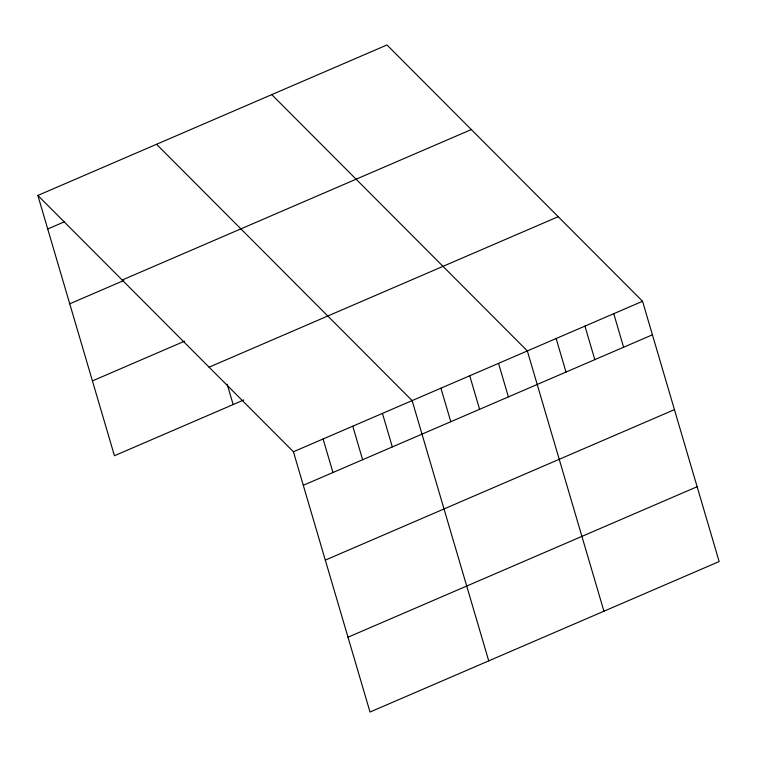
<?xml version="1.0" encoding="UTF-8"?>
<svg xmlns="http://www.w3.org/2000/svg" width="757" height="757" viewBox="0 0 757 757"><rect width="100%" height="100%" fill="white"/><g stroke="black" fill="none" stroke-linecap="round" stroke-linejoin="round"><path stroke-width="1.14" d="M37.85 195.448L386.978 44.966L642.551 301.277L719.15 561.552L370.022 712.034L293.423 451.768L37.85 195.448L114.449 455.723L243.82 399.961M47.719 228.983L64.676 221.678M122.189 280.033L471.318 129.551M69.739 303.812L123.798 280.506M92.43 380.903L184.632 341.152M209.083 367.183L558.212 216.691M293.423 451.768L642.551 301.277M303.292 485.303L652.42 334.812M325.311 560.123L674.44 409.641M348.002 637.214L697.131 486.723M271.763 94.625L527.336 350.936L603.935 611.211M156.557 144.284L412.13 400.595L488.729 660.87M613.747 313.691L623.617 347.226M584.943 326.106L594.813 359.641M556.14 338.521L566.009 372.056M498.532 363.351L508.401 396.886M469.728 375.765L479.597 409.3M440.924 388.18L450.803 421.715M382.446 413.388L392.325 446.923M352.771 426.182L362.641 459.717M323.097 438.975L332.966 472.51M227.147 384.149L233.156 404.56"/></g></svg>
